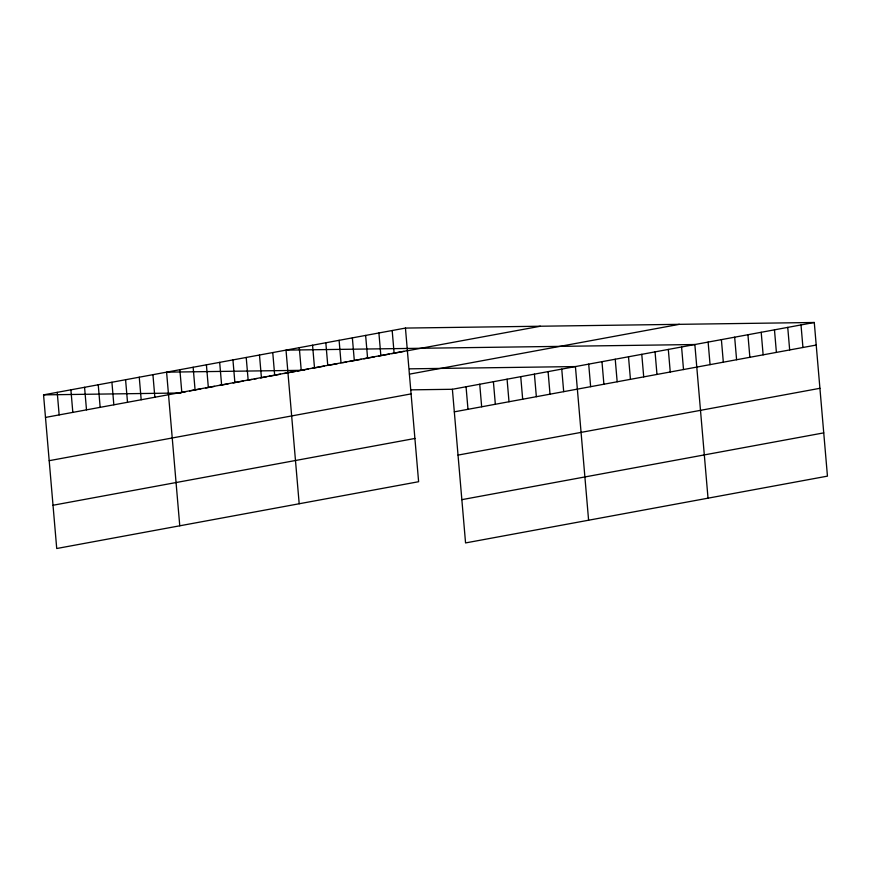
<?xml version="1.0" encoding="UTF-8"?>
<svg xmlns="http://www.w3.org/2000/svg" width="871" height="871" viewBox="0 0 871 871"><rect width="100%" height="100%" fill="white"/><g stroke="black" fill="none" stroke-linecap="round" stroke-linejoin="round"><path stroke-width="1.31" d="M405.44 328.073L418.613 481.717L56.724 548.512L43.55 394.868L405.44 328.073L814.276 322.488L827.45 476.132L465.56 542.927L452.387 389.283L814.276 322.488M45.488 417.427L407.378 350.643M178.468 393.017L185.926 391.645M189.649 390.959L200.842 388.891M205.806 387.976L214.506 386.376M219.481 385.45L228.18 383.85M233.156 382.924L243.096 381.095M246.82 380.409L251.795 379.484M254.278 379.027L256.771 378.569M260.494 377.883L266.711 376.74M269.193 376.283L280.386 374.214M284.109 373.528L295.291 371.46M297.784 371.002L308.149 369.086M312.123 368.357L324.066 366.147M328.051 365.417L337.338 363.697M342.641 362.717L346.625 361.988M349.282 361.498L361.225 359.298M363.871 358.808L374.486 356.849M378.471 356.108L389.087 354.149M391.743 353.659L403.687 351.459M407.661 350.719L540.358 326.233M409.446 374.149L679.358 324.328M49.19 460.683L411.09 393.899M454.314 411.841L816.214 345.047M53.011 505.256L414.912 438.461M458.026 455.098L819.916 388.303M461.848 499.66L823.737 432.876M304.088 370.284L166.59 372.157L179.764 525.801M409.62 368.836L575.426 366.571L588.6 520.216M43.55 394.868L181.037 392.984M410.872 389.849L452.387 389.283M801.004 324.937L802.942 347.496M787.743 327.387L789.67 349.946M774.471 329.837L776.399 352.396M761.2 332.287L763.138 354.845M747.928 334.736L749.866 357.295M734.656 337.186L736.594 359.745M721.395 339.636L723.322 362.194M708.123 342.074L710.061 364.644M708.025 498.168L694.851 344.524L286.015 350.12L299.189 503.765M681.579 346.974L683.517 369.544M668.318 349.423L670.245 371.982M655.046 351.873L656.974 374.432M641.775 354.323L643.713 376.882M628.503 356.772L630.441 379.331M615.231 359.222L617.169 381.781M601.97 361.672L603.897 384.231M588.698 364.122L590.636 386.68M561.751 369.097L563.689 391.656M548.088 371.612L550.015 394.171M534.413 374.138L536.351 396.697M520.738 376.664L522.676 399.223M507.074 379.19L509.002 401.749M493.4 381.705L495.338 404.264M479.725 384.231L481.663 406.79M466.05 386.757L467.988 409.316M392.179 330.523L394.106 353.093M378.907 332.972L380.845 355.531M365.635 335.422L367.573 357.981M352.363 337.872L354.301 360.431M339.102 340.321L341.029 362.88M325.83 342.771L327.757 365.33M312.558 345.221L314.496 367.78M299.286 347.671L301.224 370.229M272.754 352.57L274.681 375.129M259.482 355.02L261.409 377.579M246.21 357.469L248.148 380.028M232.938 359.919L234.876 382.478M219.677 362.358L221.604 384.928M206.405 364.807L208.332 387.377M193.133 367.257L195.071 389.816M179.862 369.707L181.799 392.266M152.926 374.682L154.853 397.241M139.251 377.208L141.189 399.767M125.576 379.723L127.514 402.293M111.913 382.249L113.84 404.808M98.238 384.775L100.165 407.334M84.563 387.301L86.501 409.86M70.889 389.816L72.826 412.386M57.225 392.342L59.152 414.901"/></g></svg>
